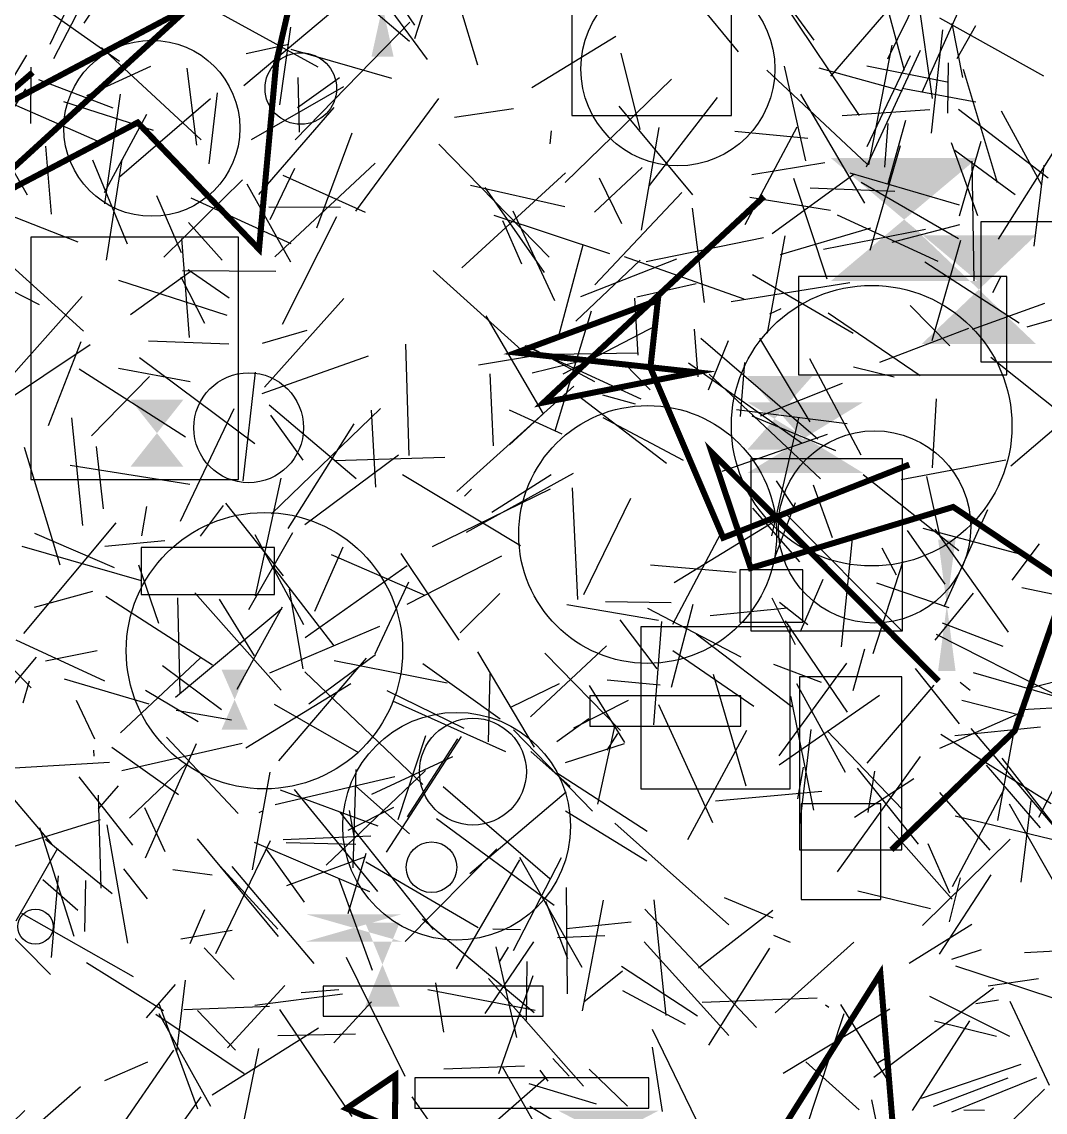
# Model space of a CAD drawing. Extents: x 39652501 to 39653363, y 39457785 to 39458687.
# Drawn here: x 39652610.1 to 39652695.2, y 39458316.7 to 39458407.3 of the extents above; entities that cross this region are included whole.
import ezdxf

# ---------------------------------------------------------------- set-up
doc = ezdxf.new("R2010")
doc.units = 0
doc.layers.get('0').update_dxf_attribs({"linetype": 'CONTINUOUS'})

msp = doc.modelspace()

# ---------------------------------------------------------------- linework, layer by layer
for p, q in [((39652638.8899, 39458412.7435), (39652642.7605, 39458407.0177)), ((39652612.7914, 39458404.2308), (39652616.6293, 39458411.6676)), ((39652637.8993, 39458412.1779), (39652643.8198, 39458404.1594)), ((39652683.4595, 39458403.2421), (39652681.1972, 39458411.7508)), ((39652685.9135, 39458412.0248), (39652682.0533, 39458404.1784)), ((39652615.3213, 39458407.1919), (39652618.012, 39458411.3129)), ((39652644.4694, 39458411.2126), (39652642.7511, 39458405.876)), ((39652677.358, 39458402.7636), (39652684.3573, 39458410.9148)), ((39652609.6698, 39458410.0897), (39652618.244, 39458404.0269)), ((39652612.4929, 39458405.4251), (39652614.6279, 39458409.9166)), ((39652638.1574, 39458410.0128), (39652628.587, 39458401.9673)), ((39652684.4894, 39458409.9227), (39652685.7678, 39458400.9094)), ((39652642.3296, 39458405.6475), (39652637.8214, 39458409.5175)), ((39652648.0283, 39458403.6756), (39652646.4866, 39458408.7341)), ((39652666.1236, 39458409.075), (39652669.6517, 39458404.8019)), ((39652679.7323, 39458399.4999), (39652673.3241, 39458409.0318)), ((39652684.9364, 39458401.448), (39652688.3881, 39458409.1608)), ((39652626.3751, 39458408.11), (39652634.7281, 39458403.552)), ((39652675.9657, 39458405.7648), (39652674.1529, 39458408.2313)), ((39652642.3667, 39458407.2608), (39652632.8523, 39458397.4751)), ((39652695.0529, 39458402.7733), (39652686.4089, 39458407.6049)), ((39652687.4, 39458407.1548), (39652688.2831, 39458402.6728)), ((39652687.8504, 39458404.2385), (39652689.3883, 39458406.9938)), ((39652632.4597, 39458406.8405), (39652631.5261, 39458400.3935)), ((39652652.499, 39458401.8365), (39652659.4913, 39458406.0858)), ((39652685.714, 39458398.0308), (39652686.662, 39458406.6207)), ((39652625.0346, 39458397.4774), (39652616.7492, 39458405.1648)), ((39652632.3049, 39458405.3928), (39652628.7649, 39458404.6427)), ((39652680.507, 39458395.3932), (39652682.453, 39458405.3445)), ((39652606.3328, 39458397.5426), (39652610.5424, 39458404.5105)), ((39652632.4823, 39458405.0067), (39652640.8326, 39458402.6151)), ((39652661.5044, 39458398.3518), (39652659.9273, 39458404.6807)), ((39652684.7624, 39458404.9121), (39652680.2927, 39458395.2243)), ((39652680.3561, 39458396.9317), (39652683.9788, 39458404.4846)), ((39652610.865, 39458398.8363), (39652610.9124, 39458403.5121)), ((39652620.8273, 39458403.5827), (39652615.5119, 39458401.1278)), ((39652623.8345, 39458403.4478), (39652624.6517, 39458397.0449)), ((39652680.3768, 39458395.465), (39652672.0262, 39458403.286)), ((39652675.2649, 39458395.7358), (39652673.4975, 39458403.5982)), ((39652683.2932, 39458401.517), (39652676.3691, 39458403.4448)), ((39652680.347, 39458403.6364), (39652687.0235, 39458402.3058)), ((39652687.1054, 39458403.8943), (39652687.0309, 39458399.7118)), ((39652691.1902, 39458393.9118), (39652688.365, 39458403.3376)), ((39652617.722, 39458400.1199), (39652611.547, 39458402.4751)), ((39652636.5142, 39458402.6408), (39652633.0301, 39458400.1504)), ((39652633.0725, 39458402.663), (39652633.1724, 39458398.1294)), ((39652664.1059, 39458402.5181), (39652655.2853, 39458393.9322)), ((39652610.4344, 39458401.7098), (39652604.4814, 39458392.2992)), ((39652607.1696, 39458401.4376), (39652616.3766, 39458397.3955)), ((39652629.2097, 39458397.522), (39652636.8974, 39458401.9126)), ((39652683.2658, 39458401.7884), (39652689.4024, 39458400.6389)), ((39652621.0695, 39458398.2459), (39652613.6104, 39458400.6346)), ((39652617.0299, 39458392.1591), (39652618.3262, 39458401.2836)), ((39652618.2454, 39458394.4129), (39652625.8029, 39458400.917)), ((39652626.3582, 39458401.4013), (39652625.661, 39458395.4902)), ((39652644.7375, 39458400.9191), (39652637.8468, 39458391.5562)), ((39652662.269, 39458393.6924), (39652667.9336, 39458401.0034)), ((39652680.186, 39458392.2205), (39652674.8637, 39458401.2877)), ((39652617.0054, 39458393.1199), (39652620.5044, 39458399.625)), ((39652636.0465, 39458400.1804), (39652629.7994, 39458392.9294)), ((39652646.0703, 39458399.3785), (39652650.9701, 39458400.0772)), ((39652659.741, 39458400.2855), (39652665.8603, 39458392.913)), ((39652685.5674, 39458399.9833), (39652678.2769, 39458399.4732)), ((39652695.409, 39458394.2847), (39652687.9508, 39458400.0139)), ((39652691.4901, 39458399.8832), (39652694.8485, 39458393.7548)), ((39652682.0863, 39458398.8512), (39652681.8145, 39458395.2193)), ((39652683.5527, 39458399.0766), (39652682.0806, 39458393.818)), ((39652634.6508, 39458390.1824), (39652637.5724, 39458398.0754)), ((39652654.0235, 39458397.1561), (39652654.1253, 39458398.2311)), ((39652663.062, 39458398.4993), (39652661.5866, 39458389.9767)), ((39652675.437, 39458397.5995), (39652669.3591, 39458398.1818)), ((39652670.2276, 39458390.4602), (39652674.5511, 39458398.563)), ((39652612.6058, 39458391.2954), (39652612.135, 39458396.9572)), ((39652653.9365, 39458387.7266), (39652644.7708, 39458397.1114)), ((39652683.0961, 39458396.9854), (39652680.602, 39458388.297)), ((39652687.3544, 39458397.2724), (39652689.5361, 39458391.1894)), ((39652688.0292, 39458391.1753), (39652689.8372, 39458397.363)), ((39652691.2666, 39458389.2385), (39652696.4628, 39458397.4271)), ((39652608.7297, 39458396.1655), (39652610.5845, 39458392.8996)), ((39652687.6629, 39458396.6309), (39652692.6601, 39458392.9304)), ((39652615.9913, 39458395.8118), (39652618.884, 39458388.8517)), ((39652617.1582, 39458387.4937), (39652618.4687, 39458395.8545)), ((39652630.7641, 39458390.8711), (39652632.8156, 39458395.1223)), ((39652631.1505, 39458387.7611), (39652639.4942, 39458395.5517)), ((39652657.7027, 39458391.4748), (39652661.6776, 39458395.1914)), ((39652676.8437, 39458395.5651), (39652670.7753, 39458394.5676)), ((39652689.2653, 39458385.7616), (39652689.0798, 39458395.7136)), ((39652695.0592, 39458395.3792), (39652694.2193, 39458388.6366)), ((39652638.6832, 39458391.4452), (39652631.8536, 39458394.5163)), ((39652655.3025, 39458394.7345), (39652646.6884, 39458386.8337)), ((39652658.1098, 39458394.3392), (39652659.9415, 39458390.5231)), ((39652672.4783, 39458389.7038), (39652679.2667, 39458394.6429)), ((39652674.2335, 39458394.2912), (39652677.0078, 39458385.9418)), ((39652678.9325, 39458394.7378), (39652688.0081, 39458392.0707)), ((39652628.4677, 39458394.1467), (39652621.916, 39458387.7273)), ((39652632.4775, 39458387.322), (39652628.8404, 39458393.812)), ((39652647.4117, 39458393.7054), (39652655.2466, 39458391.9557)), ((39652648.6075, 39458393.5217), (39652653.5365, 39458386.4474)), ((39652675.6273, 39458393.4949), (39652682.6691, 39458393.224)), ((39652679.8716, 39458393.9635), (39652687.9625, 39458389.2859)), ((39652621.3185, 39458392.8642), (39652623.3719, 39458388.1291)), ((39652632.5149, 39458388.8436), (39652624.186, 39458392.6247)), ((39652664.9735, 39458393.0975), (39652657.7265, 39458385.4402)), ((39652670.6053, 39458392.723), (39652677.333, 39458391.6517)), ((39652614.7999, 39458388.9685), (39652607.1455, 39458391.9714)), ((39652630.6612, 39458391.9117), (39652636.6117, 39458391.8865)), ((39652650.9163, 39458391.58), (39652654.3887, 39458384.1245)), ((39652665.8179, 39458391.8034), (39652666.828, 39458383.9557)), ((39652623.9797, 39458390.6091), (39652626.7857, 39458387.4756)), ((39652636.2695, 39458391.0742), (39652631.7696, 39458382.1327)), ((39652658.9936, 39458387.9986), (39652649.3662, 39458391.1874)), ((39652651.6733, 39458387.1491), (39652650.1026, 39458390.7494)), ((39652686.2634, 39458387.3671), (39652677.915, 39458391.2359)), ((39652615.2411, 39458381.5954), (39652605.9886, 39458389.9621)), ((39652680.632, 39458390.1302), (39652673.1359, 39458387.9131)), ((39652676.7515, 39458388.3855), (39652685.2147, 39458390.059)), ((39652682.4497, 39458388.9857), (39652688.0778, 39458390.4543)), ((39652601.7357, 39458388.7979), (39652611.5785, 39458383.8063)), ((39652623.3957, 39458389.2792), (39652624.0252, 39458381.0434)), ((39652654.7435, 39458381.1905), (39652656.7578, 39458388.7638)), ((39652662.01, 39458387.3599), (39652671.7428, 39458389.3675)), ((39652672.0736, 39458381.4197), (39652673.5514, 39458389.5191)), ((39652685.7717, 39458380.8151), (39652688.152, 39458389.144)), ((39652656.1527, 39458382.4176), (39652661.5167, 39458387.4753)), ((39652664.5284, 39458387.5632), (39652656.5459, 39458384.4239)), ((39652670.1497, 39458384.2474), (39652660.2024, 39458387.7568)), ((39652685.1661, 39458387.3363), (39652692.9961, 39458382.2845)), ((39652619.1624, 39458382.9789), (39652624.2025, 39458386.5975)), ((39652623.3279, 39458386.0995), (39652625.3117, 39458382.2609)), ((39652623.4875, 39458386.6293), (39652631.2206, 39458386.5623)), ((39652627.3502, 39458384.3292), (39652623.9577, 39458386.6781)), ((39652644.3189, 39458386.6158), (39652652.2093, 39458379.5178)), ((39652670.8533, 39458386.2847), (39652679.2086, 39458381.4193)), ((39652690.8158, 39458384.8056), (39652691.5051, 39458386.1501)), ((39652627.1825, 39458382.8796), (39652618.1853, 39458385.807)), ((39652661.2266, 39458384.4376), (39652666.1539, 39458385.5458)), ((39652669.0664, 39458384.0349), (39652678.9242, 39458385.6358)), ((39652615.1416, 39458384.4738), (39652606.5008, 39458374.7454)), ((39652630.3046, 39458376.9289), (39652636.8854, 39458384.3027)), ((39652661.0324, 39458384.3159), (39652661.3006, 39458379.5958)), ((39652673.2059, 39458383.431), (39652672.2421, 39458383.008)), ((39652683.9449, 39458383.7036), (39652687.2297, 39458380.3566)), ((39652689.124, 39458381.7437), (39652695.1319, 39458383.9046)), ((39652653.4852, 39458374.7044), (39652648.7042, 39458382.8615)), ((39652657.421, 39458383.2556), (39652654.4114, 39458373.2834)), ((39652677.1297, 39458383.1155), (39652684.7735, 39458377.9018)), ((39652698.1683, 39458383.2257), (39652693.6267, 39458381.9278)), ((39652633.8059, 39458381.6469), (39652630.1057, 39458380.5702)), ((39652662.9207, 39458382.0798), (39652655.0757, 39458377.9994)), ((39652666.3264, 39458377.7804), (39652666.0195, 39458381.7392)), ((39652681.411, 39458378.9966), (39652688.8162, 39458381.8372)), ((39652615.0445, 39458380.6924), (39652612.3052, 39458373.7199)), ((39652620.661, 39458380.7748), (39652627.3266, 39458380.5358)), ((39652676.2627, 39458372.6015), (39652666.5462, 39458380.9796)), ((39652667.1891, 39458376.7188), (39652668.8509, 39458380.7976)), ((39652671.4329, 39458380.9997), (39652675.5984, 39458374.0549)), ((39652607.8203, 39458375.1267), (39652615.8135, 39458380.4795)), ((39652642.3215, 39458371.2431), (39652642.0377, 39458380.4934)), ((39652648.0807, 39458378.7884), (39652653.7202, 39458379.734)), ((39652651.9165, 39458380.3885), (39652661.5743, 39458375.9495)), ((39652652.0722, 39458380.4124), (39652657.7087, 39458377.3936)), ((39652661.303, 39458379.7643), (39652654.2517, 39458379.6354)), ((39652629.4981, 39458372.2118), (39652619.9064, 39458379.3539)), ((39652630.0931, 39458376.3912), (39652638.9317, 39458379.5199)), ((39652656.5987, 39458379.0871), (39652652.5327, 39458378.0839)), ((39652662.332, 39458376.7072), (39652660.1423, 39458378.9492)), ((39652665.5151, 39458378.9418), (39652674.9181, 39458372.3072)), ((39652670.1838, 39458378.9704), (39652669.8069, 39458374.483)), ((39652679.8606, 39458371.2713), (39652675.5969, 39458379.2829)), ((39652698.2331, 39458373.3143), (39652690.6323, 39458379.3949)), ((39652614.9003, 39458378.4655), (39652623.7251, 39458372.7973)), ((39652618.1728, 39458378.5092), (39652624.1224, 39458377.3987)), ((39652629.5058, 39458378.1841), (39652628.4805, 39458369.1359)), ((39652649.3303, 39458372.0447), (39652649.0324, 39458378.0431)), ((39652667.2343, 39458378.0118), (39652676.489, 39458369.3081)), ((39652682.6059, 39458377.7563), (39652679.2203, 39458378.602)), ((39652692.3134, 39458370.3835), (39652701.4366, 39458378.21)), ((39652615.9101, 39458372.8792), (39652620.7437, 39458377.8245)), ((39652655.9926, 39458377.0189), (39652646.2679, 39458368.2515)), ((39652671.5122, 39458374.5355), (39652678.3284, 39458377.258)), ((39652656.2757, 39458376.2816), (39652663.6843, 39458370.6069)), ((39652658.3731, 39458376.2824), (39652661.0954, 39458375.5348)), ((39652623.3173, 39458365.7959), (39652627.7735, 39458375.1466)), ((39652630.6823, 39458375.4712), (39652637.8983, 39458369.341)), ((39652639.9438, 39458375.1493), (39652630.8676, 39458366.3909)), ((39652686.1024, 39458375.9512), (39652685.7551, 39458370.2179)), ((39652615.2088, 39458365.4223), (39652614.2861, 39458374.37)), ((39652630.7842, 39458374.6142), (39652633.4726, 39458370.8666)), ((39652639.53, 39458368.6093), (39652639.1718, 39458375.021)), ((39652655.0266, 39458373.0121), (39652650.6364, 39458375.0182)), ((39652653.4074, 39458374.6924), (39652650.637, 39458372.1395)), ((39652658.4154, 39458374.4057), (39652665.0761, 39458370.8645)), ((39652678.6975, 39458373.8944), (39652669.505, 39458375.0533)), ((39652670.7783, 39458374.5605), (39652677.7232, 39458371.6761)), ((39652672.4345, 39458364.5722), (39652674.7031, 39458374.3778)), ((39652632.2621, 39458365.1956), (39652637.7552, 39458373.8858)), ((39652668.3219, 39458369.9571), (39652677.0623, 39458373.0237)), ((39652613.3104, 39458362.1449), (39652610.3632, 39458371.9091)), ((39652616.9093, 39458366.8319), (39652616.3249, 39458372.0066)), ((39652641.4251, 39458371.289), (39652633.635, 39458365.4796)), ((39652645.2638, 39458371.0982), (39652636.1214, 39458370.8087)), ((39652691.8952, 39458370.8704), (39652683.1895, 39458369.2287)), ((39652614.1371, 39458370.4479), (39652624.1, 39458368.8714)), ((39652655.9268, 39458369.7515), (39652647.0445, 39458364.8387)), ((39652629.5577, 39458359.5896), (39652631.6808, 39458369.3648)), ((39652641.7452, 39458369.6847), (39652651.5697, 39458363.759)), ((39652649.1707, 39458366.5543), (39652654.0983, 39458369.6744)), ((39652674.469, 39458366.6762), (39652672.8299, 39458369.1579)), ((39652675.8863, 39458368.8232), (39652677.4524, 39458364.4392)), ((39652687.9801, 39458363.3329), (39652680.0424, 39458369.6418)), ((39652686.422, 39458364.5173), (39652685.3246, 39458369.5075)), ((39652644.2377, 39458363.6832), (39652654.069, 39458368.4906)), ((39652646.9171, 39458367.8615), (39652647.4942, 39458368.4641)), ((39652656.3387, 39458359.2963), (39652655.893, 39458368.5528)), ((39652620.09, 39458364.5649), (39652620.5017, 39458367.0219)), ((39652624.9798, 39458364.5356), (39652626.8957, 39458367.0987)), ((39652627.0498, 39458367.2882), (39652631.8528, 39458361.2544)), ((39652656.8366, 39458359.6944), (39652660.7227, 39458367.6932)), ((39652674.3878, 39458367.3068), (39652672.5593, 39458362.4504)), ((39652664.3443, 39458360.7105), (39652673.1766, 39458366.0936)), ((39652674.7641, 39458362.4039), (39652670.8591, 39458366.873)), ((39652673.4371, 39458366.5635), (39652683.2818, 39458356.6632)), ((39652690.3649, 39458366.7309), (39652686.728, 39458358.688)), ((39652617.9479, 39458365.6596), (39652610.2797, 39458356.4722)), ((39652685.0027, 39458365.2178), (39652693.9557, 39458362.8396)), ((39652611.1731, 39458364.802), (39652617.8015, 39458361.9436)), ((39652632.6082, 39458364.8354), (39652628.9685, 39458358.4226)), ((39652633.5704, 39458357.1748), (39652629.5189, 39458364.6472)), ((39652668.1739, 39458364.7441), (39652664.1951, 39458357.2101)), ((39652679.1175, 39458364.3592), (39652678.2171, 39458355.337)), ((39652683.6791, 39458365.0143), (39652686.8128, 39458360.5647)), ((39652685.9836, 39458365.1389), (39652692.0885, 39458356.5631)), ((39652610.1398, 39458363.7245), (39652620.0527, 39458360.8669)), ((39652622.0077, 39458364.1707), (39652617.0151, 39458363.6853)), ((39652634.4734, 39458358.3241), (39652636.8408, 39458363.6654)), ((39652681.5826, 39458363.5897), (39652682.7749, 39458361.3301)), ((39652694.6655, 39458363.9011), (39652692.3865, 39458360.8932)), ((39652635.8384, 39458363.0353), (39652643.6163, 39458359.644)), ((39652641.6173, 39458363.0967), (39652646.4352, 39458355.8916)), ((39652642.1523, 39458358.9072), (39652650.0142, 39458362.9055)), ((39652680.8559, 39458354.7969), (39652683.3533, 39458362.4731)), ((39652621.5242, 39458357.2984), (39652619.8594, 39458362.1463)), ((39652631.0192, 39458361.973), (39652636.0555, 39458355.4297)), ((39652642.1552, 39458362.077), (39652633.6717, 39458356.0864)), ((39652662.3627, 39458362.1514), (39652669.4931, 39458361.5554)), ((39652642.2532, 39458360.7141), (39652639.4716, 39458354.7547)), ((39652674.8203, 39458356.6251), (39652676.7115, 39458360.9826)), ((39652681.1433, 39458360.6744), (39652687.1404, 39458358.6251)), ((39652602.7541, 39458360.4765), (39652610.9057, 39458351.9385)), ((39652616.0038, 39458359.9408), (39652611.1477, 39458358.6289)), ((39652631.6897, 39458351.7414), (39652624.4986, 39458359.8404)), ((39652633.505, 39458353.5361), (39652632.3792, 39458360.1399)), ((39652646.561, 39458356.5074), (39652649.8515, 39458359.7859)), ((39652686.0125, 39458355.911), (39652689.2054, 39458359.8163)), ((39652702.2333, 39458358.4041), (39652693.211, 39458360.2436)), ((39652617.0967, 39458359.5575), (39652625.9774, 39458353.868)), ((39652623.065, 39458359.4184), (39652623.2457, 39458351.4983)), ((39652626.5332, 39458359.3084), (39652629.4406, 39458354.615)), ((39652655.4188, 39458358.8794), (39652663.0418, 39458357.5737)), ((39652664.0934, 39458359.0184), (39652658.6183, 39458359.0779)), ((39652665.8799, 39458358.8796), (39652664.0753, 39458351.9726)), ((39652674.4041, 39458355.5047), (39652672.4672, 39458359.4047)), ((39652673.0738, 39458359.0667), (39652675.4302, 39458357.1927)), ((39652622.8939, 39458351.1703), (39652631.7321, 39458358.5408)), ((39652631.7704, 39458358.6436), (39652627.9922, 39458351.7938)), ((39652662.1152, 39458358.5766), (39652669.8817, 39458354.5083)), ((39652667.3328, 39458357.9546), (39652673.7592, 39458358.579)), ((39652639.8568, 39458357.0387), (39652630.719, 39458353.1534)), ((39652662.9274, 39458353.5111), (39652659.8437, 39458357.6)), ((39652662.64, 39458348.8737), (39652663.313, 39458357.4649)), ((39652678.745, 39458349.9252), (39652673.5909, 39458357.5025)), ((39652686.5959, 39458357.3327), (39652691.6511, 39458355.3935)), ((39652674.1129, 39458350.3615), (39652666.162, 39458356.4123)), ((39652695.8541, 39458351.4524), (39652686.1356, 39458356.3738)), ((39652609.6221, 39458355.9284), (39652617.011, 39458352.5174)), ((39652658.6966, 39458355.433), (39652652.3889, 39458349.5472)), ((39652604.1229, 39458345.8508), (39652611.3548, 39458354.5051)), ((39652612.0988, 39458354.1961), (39652616.3794, 39458355.0488)), ((39652618.3184, 39458348.2164), (39652624.983, 39458354.4489)), ((39652631.4801, 39458345.8758), (39652638.7787, 39458354.4105)), ((39652633.9813, 39458350.6237), (39652639.5068, 39458354.7016)), ((39652647.9783, 39458354.9339), (39652652.7051, 39458347.0167)), ((39652659.8827, 39458348.404), (39652653.5894, 39458354.8198)), ((39652670.9634, 39458350.3827), (39652664.2137, 39458355.0266)), ((39652680.1528, 39458355.1481), (39652679.1744, 39458351.6994)), ((39652621.8217, 39458353.8073), (39652626.7186, 39458350.1535)), ((39652645.4724, 39458352.344), (39652636.0857, 39458354.1918)), ((39652649.8647, 39458349.3445), (39652643.4521, 39458353.9495)), ((39652676.5698, 39458352.3927), (39652672.6251, 39458353.8862)), ((39652678.6523, 39458353.9989), (39652673.0223, 39458346.2903)), ((39652684.3495, 39458353.5425), (39652687.9996, 39458348.9586)), ((39652610.234, 39458350.6943), (39652610.7715, 39458352.5264)), ((39652613.6521, 39458352.6895), (39652620.6933, 39458350.6157)), ((39652633.6362, 39458353.2807), (39652643.4356, 39458343.9085)), ((39652649.0203, 39458353.119), (39652648.8632, 39458347.4677)), ((39652663.1682, 39458352.1701), (39652658.7668, 39458352.5921)), ((39652667.5726, 39458353.0768), (39652670.2838, 39458343.8105)), ((39652689.1629, 39458353.2259), (39652697.2706, 39458350.8785)), ((39652693.7932, 39458351.9165), (39652696.1842, 39458352.5316)), ((39652620.4168, 39458351.7541), (39652624.7926, 39458349.1375)), ((39652637.4792, 39458352.2638), (39652628.7548, 39458346.9331)), ((39652646.8753, 39458348.5635), (39652640.4712, 39458351.7035)), ((39652650.8269, 39458350.3651), (39652654.7966, 39458352.2919)), ((39652657.2787, 39458352.1376), (39652660.1954, 39458347.394)), ((39652674.4858, 39458352.302), (39652678.5399, 39458344.9336)), ((39652685.8957, 39458352.1725), (39652680.3357, 39458345.6827)), ((39652688.937, 39458351.7213), (39652688.1051, 39458352.3934)), ((39652614.6484, 39458350.9135), (39652616.1548, 39458347.718)), ((39652640.9152, 39458350.8627), (39652650.3228, 39458346.6597)), ((39652660.5191, 39458350.8902), (39652655.9658, 39458348.6053)), ((39652681.3808, 39458351.2948), (39652673.066, 39458345.5139)), ((39652673.9913, 39458351.2614), (39652675.9135, 39458341.7786)), ((39652688.2204, 39458350.9222), (39652693.344, 39458349.6274)), ((39652622.9516, 39458350.0768), (39652627.554, 39458349.2829)), ((39652631.0918, 39458350.593), (39652638.0973, 39458346.5777)), ((39652667.5529, 39458340.718), (39652663.0466, 39458350.5342)), ((39652686.4167, 39458346.9245), (39652693.0177, 39458349.8494)), ((39652693.2376, 39458350.1316), (39652701.0199, 39458350.6154)), ((39652657.2283, 39458349.3739), (39652654.5822, 39458347.4441)), ((39652657.9992, 39458342.2811), (39652659.4242, 39458348.8658)), ((39652691.2209, 39458340.9109), (39652692.7704, 39458349.4221)), ((39652641.3953, 39458341.0152), (39652643.687, 39458347.9777)), ((39652650.9927, 39458348.4615), (39652657.5411, 39458341.6923)), ((39652658.7744, 39458346.7638), (39652659.662, 39458348.1514)), ((39652665.4627, 39458339.3403), (39652670.3569, 39458348.4322)), ((39652675.6811, 39458348.4896), (39652674.7461, 39458340.5198)), ((39652683.2874, 39458341.8503), (39652677.0331, 39458348.3594)), ((39652686.482, 39458348.0828), (39652695.6448, 39458342.323)), ((39652694.7583, 39458348.6659), (39652687.6483, 39458347.9539)), ((39652688.986, 39458348.5595), (39652696.4925, 39458339.6939)), ((39652605.1783, 39458347.6666), (39652612.6078, 39458338.982)), ((39652618.4323, 39458345.0646), (39652628.4263, 39458347.3512)), ((39652624.6155, 39458347.301), (39652620.3642, 39458337.7834)), ((39652622.1581, 39458347.8419), (39652628.0989, 39458341.4881)), ((39652640.4355, 39458338.2954), (39652646.66, 39458347.8938)), ((39652646.3149, 39458347.6966), (39652642.1593, 39458341.2366)), ((39652660.1807, 39458347.3015), (39652655.276, 39458345.7158)), ((39652616.1533, 39458346.2759), (39652616.1146, 39458346.7553)), ((39652617.6105, 39458347.0052), (39652623.1439, 39458343.0909)), ((39652645.9006, 39458346.209), (39652639.174, 39458343.079)), ((39652652.4307, 39458346.6615), (39652655.6984, 39458343.7413)), ((39652677.8924, 39458336.6575), (39652684.8065, 39458346.2321)), ((39652617.4029, 39458345.7331), (39652607.7083, 39458345.1486)), ((39652619.0634, 39458341.1195), (39652623.8025, 39458345.63)), ((39652675.0481, 39458345.3608), (39652674.573, 39458342.7197)), ((39652679.5227, 39458345.2677), (39652684.6085, 39458338.9456)), ((39652694.776, 39458340.309), (39652690.2694, 39458345.5239)), ((39652691.5444, 39458346.105), (39652696.4462, 39458339.7878)), ((39652694.6415, 39458341.2069), (39652697.0097, 39458345.7698)), ((39652619.3479, 39458338.8666), (39652614.9069, 39458344.5337)), ((39652629.2938, 39458336.8126), (39652630.7541, 39458344.9427)), ((39652641.117, 39458344.5551), (39652631.1871, 39458342.2234)), ((39652643.6792, 39458345.0867), (39652635.4279, 39458337.2084)), ((39652637.88, 39458345.1599), (39652637.6201, 39458336.9976)), ((39652654.5503, 39458344.9203), (39652662.1013, 39458340.0358)), ((39652679.3102, 39458341.1931), (39652684.2564, 39458344.4021)), ((39652680.9655, 39458345.0302), (39652680.426, 39458341.5788)), ((39652616.5075, 39458341.875), (39652618.1663, 39458343.7945)), ((39652631.5902, 39458343.4583), (39652639.704, 39458340.4723)), ((39652632.7523, 39458343.4991), (39652639.6789, 39458335.0255)), ((39652637.8873, 39458343.7831), (39652642.3415, 39458339.8235)), ((39652654.0057, 39458336.0636), (39652645.1513, 39458343.7187)), ((39652691.7395, 39458343.5628), (39652687.4164, 39458335.4143)), ((39652616.469, 39458343.0174), (39652616.7038, 39458335.3054)), ((39652647.341, 39458336.509), (39652655.3672, 39458343.3023)), ((39652667.7576, 39458342.5408), (39652676.5936, 39458343.3461)), ((39652686.371, 39458343.2429), (39652690.5522, 39458338.4501)), ((39652693.1568, 39458335.7884), (39652693.9885, 39458342.561)), ((39652620.312, 39458342.0004), (39652622.023, 39458338.33)), ((39652629.8533, 39458341.5837), (39652630.2053, 39458341.7499)), ((39652637.2442, 39458340.1015), (39652641.0458, 39458342.0335)), ((39652637.7402, 39458339.6266), (39652637.3602, 39458341.7369)), ((39652655.2943, 39458341.7275), (39652662.0602, 39458337.5572)), ((39652692.1552, 39458342.2946), (39652696.8334, 39458334.1035)), ((39652616.6291, 39458340.975), (39652608.4148, 39458338.4282)), ((39652644.3328, 39458331.8668), (39652636.5727, 39458341.6078)), ((39652644.5832, 39458341.0918), (39652654.3541, 39458333.8694)), ((39652697.2051, 39458338.9828), (39652687.6821, 39458341.2863)), ((39652614.485, 39458331.2753), (39652611.627, 39458340.3068)), ((39652618.936, 39458330.7193), (39652617.2139, 39458340.5672)), ((39652668.8765, 39458332.2402), (39652659.3954, 39458340.6912)), ((39652682.1132, 39458340.3837), (39652687.4202, 39458334.3792)), ((39652612.092, 39458339.359), (39652617.6408, 39458334.8592)), ((39652631.4527, 39458331.2651), (39652624.7364, 39458339.4027)), ((39652626.2587, 39458329.8697), (39652630.795, 39458339.2637)), ((39652629.4375, 39458339.1313), (39652639.0194, 39458335.0102)), ((39652639.1364, 39458339.6115), (39652631.8516, 39458339.3113)), ((39652632.1001, 39458339.0812), (39652637.8902, 39458338.9556)), ((39652692.2485, 39458339.3693), (39652684.9731, 39458332.1876)), ((39652685.4126, 39458339.0076), (39652687.2132, 39458334.9146)), ((39652613.0831, 39458338.5927), (39652609.64, 39458332.5558)), ((39652633.6131, 39458334.1235), (39652630.4572, 39458338.5458)), ((39652638.7154, 39458338.1689), (39652637.2033, 39458333.1659)), ((39652649.5836, 39458338.5532), (39652641.9881, 39458330.8629)), ((39652626.2904, 39458337.4534), (39652631.3887, 39458331.8829)), ((39652627.591, 39458337.1021), (39652634.3977, 39458329.0475)), ((39652638.6908, 39458337.8895), (39652632.1251, 39458335.4904)), ((39652638.7125, 39458337.4794), (39652648.0584, 39458332.0187)), ((39652646.2591, 39458328.5802), (39652651.4955, 39458337.6455)), ((39652654.9511, 39458337.8165), (39652650.9665, 39458330.1002)), ((39652656.6741, 39458328.7112), (39652651.5177, 39458337.8407)), ((39652613.16, 39458336.3079), (39652612.5651, 39458329.5341)), ((39652618.5789, 39458336.9112), (39652620.5299, 39458334.4144)), ((39652622.6896, 39458336.854), (39652625.9368, 39458336.4156)), ((39652690.6341, 39458336.4112), (39652686.3524, 39458329.809)), ((39652611.8757, 39458336.0187), (39652614.7706, 39458333.4753)), ((39652615.366, 39458331.6863), (39652615.4447, 39458335.9249)), ((39652636.4665, 39458336.0778), (39652639.2342, 39458328.4726)), ((39652655.4649, 39458326.5043), (39652655.3893, 39458335.3399)), ((39652688.0964, 39458336.1589), (39652687.1898, 39458332.4996)), ((39652668.4814, 39458334.5221), (39652672.5384, 39458332.8371)), ((39652685.6294, 39458333.575), (39652679.6041, 39458335.0358)), ((39652606.3847, 39458334.302), (39652612.5158, 39458328.1336)), ((39652625.3177, 39458333.4915), (39652624.0942, 39458330.6619)), ((39652653.6453, 39458334.2168), (39652655.4699, 39458329.4626)), ((39652656.7126, 39458325.0884), (39652658.4677, 39458334.2961)), ((39652661.8826, 39458333.5537), (39652671.1835, 39458323.7157)), ((39652662.6318, 39458334.312), (39652663.6301, 39458324.7101)), ((39652610.1047, 39458333.2202), (39652619.386, 39458327.9425)), ((39652652.6874, 39458324.9291), (39652643.4205, 39458332.7148)), ((39652672.5326, 39458333.4452), (39652666.3517, 39458328.6422)), ((39652623.3303, 39458331.0732), (39652627.6083, 39458331.7957)), ((39652651.5733, 39458331.8314), (39652649.2537, 39458331.8867)), ((39652660.7714, 39458332.4643), (39652655.3676, 39458331.9169)), ((39652689.0778, 39458332.2677), (39652683.8685, 39458329.0276)), ((39652652.6369, 39458330.8466), (39652648.6014, 39458324.8828)), ((39652658.5629, 39458331.344), (39652654.6327, 39458331.1667)), ((39652668.8856, 39458323.0552), (39652661.8381, 39458330.8364)), ((39652672.5888, 39458331.3869), (39652673.9731, 39458330.8023)), ((39652679.2478, 39458330.8028), (39652672.7237, 39458324.9411)), ((39652627.7635, 39458327.7125), (39652625.2673, 39458330.3346)), ((39652649.5028, 39458330.4108), (39652651.2382, 39458322.8927)), ((39652650.5289, 39458330.3848), (39652649.7529, 39458329.1098)), ((39652667.2016, 39458322.2452), (39652672.2701, 39458330.3224)), ((39652687.3981, 39458329.3914), (39652689.8771, 39458330.1923)), ((39652697.1022, 39458330.1021), (39652693.4279, 39458329.9158)), ((39652621.8875, 39458325.1099), (39652615.5092, 39458329.0783)), ((39652641.9811, 39458319.6549), (39652637.0931, 39458329.5272)), ((39652652.0736, 39458324.3295), (39652652.1194, 39458329.2014)), ((39652649.7527, 39458319.8848), (39652652.604, 39458328.03)), ((39652656.8125, 39458325.8387), (39652660.0392, 39458328.4184)), ((39652659.9659, 39458328.8037), (39652666.2745, 39458324.6951)), ((39652687.7191, 39458328.8437), (39652695.6975, 39458326.1985)), ((39652622.8761, 39458327.2828), (39652620.4472, 39458324.5332)), ((39652623.0092, 39458321.6996), (39652623.7374, 39458327.6547)), ((39652627.2219, 39458322.0255), (39652631.9749, 39458327.1984)), ((39652645.1893, 39458323.3173), (39652644.5181, 39458327.4326)), ((39652656.7842, 39458318.8527), (39652648.9052, 39458327.8014)), ((39652690.4096, 39458327.1902), (39652694.5934, 39458327.788)), ((39652636.7636, 39458326.4777), (39652629.4972, 39458325.5407)), ((39652636.4824, 39458326.8479), (39652633.3399, 39458326.6055)), ((39652652.7773, 39458325.1266), (39652643.8694, 39458326.8471)), ((39652660.0283, 39458326.7923), (39652665.2441, 39458323.9878)), ((39652690.8652, 39458326.9847), (39652680.9299, 39458319.5652)), ((39652692.2239, 39458322.9678), (39652685.563, 39458326.2933)), ((39652624.7616, 39458316.9164), (39652621.5395, 39458325.6886)), ((39652630.7039, 39458325.4545), (39652623.5795, 39458325.1961)), ((39652639.1955, 39458325.841), (39652636.0548, 39458322.4503)), ((39652666.6503, 39458325.835), (39652676.2202, 39458326.1859)), ((39652677.1917, 39458325.3883), (39652676.8948, 39458325.5822)), ((39652678.1644, 39458325.6297), (39652682.4203, 39458318.7528)), ((39652691.2795, 39458325.9919), (39652689.4026, 39458325.6892)), ((39652692.2086, 39458325.905), (39652695.4906, 39458318.9313)), ((39652621.2526, 39458324.8286), (39652628.5897, 39458319.8916)), ((39652621.4991, 39458324.8665), (39652625.8026, 39458317.1781)), ((39652624.738, 39458325.1346), (39652627.885, 39458321.8411)), ((39652631.5364, 39458325.2149), (39652637.5556, 39458316.3182)), ((39652673.376, 39458319.933), (39652682.2607, 39458325.2793)), ((39652675.2067, 39458315.07), (39652678.4448, 39458324.8903)), ((39652634.7849, 39458323.6473), (39652625.9333, 39458318.0824)), ((39652662.4997, 39458323.5895), (39652666.6375, 39458315.0799)), ((39652684.1327, 39458316.8094), (39652688.8944, 39458324.2653)), ((39652691.107, 39458322.9798), (39652685.9699, 39458324.2338)), ((39652637.8589, 39458323.1552), (39652631.3882, 39458323.0214)), ((39652622.7228, 39458321.8393), (39652616.8613, 39458313.2971)), ((39652627.851, 39458312.2468), (39652629.8105, 39458321.9728)), ((39652662.5141, 39458322.0759), (39652663.3367, 39458316.7486)), ((39652617.0347, 39458319.3115), (39652620.6083, 39458320.8581)), ((39652654.2528, 39458321.1277), (39652655.6034, 39458319.6583)), ((39652675.2673, 39458320.8668), (39652679.6932, 39458316.8638)), ((39652681.2159, 39458320.7706), (39652682.2872, 39458321.386)), ((39652645.1921, 39458320.2862), (39652651.8941, 39458320.5293)), ((39652653.0959, 39458315.1165), (39652650.0656, 39458320.4434)), ((39652653.1603, 39458320.1789), (39652653.8321, 39458319.2574)), ((39652660.4618, 39458317.1673), (39652657.2821, 39458320.247)), ((39652693.1453, 39458320.629), (39652684.8459, 39458317.8039)), ((39652643.6897, 39458310.823), (39652653.6888, 39458319.5822)), ((39652652.2635, 39458319.0765), (39652657.8584, 39458317.3718)), ((39652685.8711, 39458317.1685), (39652692.0811, 39458319.536)), ((39652694.4367, 39458319.5414), (39652687.3619, 39458316.6886)), ((39652606.3044, 39458311.1858), (39652615.005, 39458318.8165)), ((39652689.6771, 39458313.298), (39652695.1132, 39458318.5862)), ((39652625.0158, 39458317.966), (39652618.3012, 39458308.6898)), ((39652646.2841, 39458312.6456), (39652642.5565, 39458317.9573)), ((39652681.9435, 39458312.0175), (39652680.7501, 39458317.7175)), ((39652610.3853, 39458316.8196), (39652600.8966, 39458307.8038)), ((39652660.5657, 39458312.2226), (39652652.3465, 39458317.1424)), ((39652688.3987, 39458316.868), (39652690.1211, 39458316.8555))]:
    msp.add_line(p, q)
at = {"const_width": 0.5}
for points in [[(39652632.7184, 39458410.1761), (39652631.2684, 39458403.9329), (39652629.8377, 39458388.3925), (39652619.754, 39458398.9219), (39652605.1097, 39458391.2145), (39652624.0832, 39458408.5411), (39652606.6437, 39458399.2925), (39652611.0312, 39458403.0847)], [(39652683.8664, 39458370.4921), (39652668.4074, 39458364.4164), (39652662.3552, 39458378.5441), (39652662.9784, 39458384.1519), (39652651.2236, 39458379.802), (39652666.1624, 39458378.1688), (39652653.4898, 39458375.6551), (39652671.7883, 39458392.7642)], [(39652686.3163, 39458352.4969), (39652667.4495, 39458371.5035), (39652670.6897, 39458361.8943), (39652687.5198, 39458366.9743), (39652695.9411, 39458361.301), (39652697.7546, 39458363.0762), (39652692.6347, 39458348.3812), (39652682.3801, 39458338.4721)], [(39652669.1865, 39458292.5855), (39652686.0944, 39458285.6926), (39652684.016, 39458284.1734), (39652669.201, 39458296.1815), (39652682.9714, 39458309.7456), (39652681.464, 39458328.2016), (39652672.9333, 39458314.6601), (39652662.1796, 39458314.5255)], [(39652656.5091, 39458308.7641), (39652637.1061, 39458316.9895), (39652641.1661, 39458319.7508), (39652641.0711, 39458306.6228), (39652640.6021, 39458293.7232), (39652627.5402, 39458279.5185), (39652647.481, 39458275.2563), (39652633.0619, 39458264.3408)]]:
    msp.add_lwpolyline(points, dxfattribs=at)
for centre, radius in [((39652664.6404, 39458403.3811), 8.0606), ((39652620.9273, 39458398.4422), 7.3132), ((39652633.3094, 39458401.7463), 2.9724), ((39652680.7406, 39458373.7262), 11.6573), ((39652628.9781, 39458373.5557), 4.5642), ((39652662.1287, 39458364.6876), 10.7163), ((39652680.9794, 39458365.3114), 7.9897), ((39652630.2877, 39458355.0282), 11.4845), ((39652646.2538, 39458340.4414), 9.4632), ((39652647.6116, 39458344.9792), 4.4387), ((39652644.1694, 39458337.0321), 2.1009), ((39652611.2615, 39458332.1004), 1.4631)]:
    msp.add_circle(centre, radius)
for points in [[(39652639.1835, 39458404.4061), (39652641.0142, 39458404.4061), (39652641.0142, 39458412.7586), (39652639.1835, 39458412.7586)], [(39652677.3465, 39458385.744), (39652689.5304, 39458385.744), (39652689.5304, 39458395.9696), (39652677.3465, 39458395.9696)], [(39652684.8999, 39458380.5203), (39652694.3932, 39458380.5203), (39652694.3932, 39458389.5601), (39652684.8999, 39458389.5601)], [(39652670.4068, 39458371.7245), (39652675.8121, 39458371.7245), (39652675.8121, 39458377.8436), (39652670.4068, 39458377.8436)], [(39652619.1605, 39458370.3243), (39652623.5537, 39458370.3243), (39652623.5537, 39458375.889), (39652619.1605, 39458375.889)], [(39652670.4039, 39458369.7949), (39652680.0376, 39458369.7949), (39652680.0376, 39458375.6806), (39652670.4039, 39458375.6806)], [(39652686.2629, 39458353.3543), (39652687.7097, 39458353.3543), (39652687.7097, 39458364.2618), (39652686.2629, 39458364.2618)], [(39652626.723, 39458348.4747), (39652628.8968, 39458348.4747), (39652628.8968, 39458353.455), (39652626.723, 39458353.455)], [(39652633.7438, 39458330.8594), (39652641.6904, 39458330.8594), (39652641.6904, 39458333.1271), (39652633.7438, 39458333.1271)], [(39652638.6553, 39458325.4594), (39652641.5275, 39458325.4594), (39652641.5275, 39458332.4335), (39652638.6553, 39458332.4335)], [(39652654.704, 39458312.447), (39652663.0317, 39458312.447), (39652663.0317, 39458316.805), (39652654.704, 39458316.805)]]:
    msp.add_solid(points)
for points in [[(39652655.823, 39458399.4996), (39652669.1061, 39458399.4996), (39652669.1061, 39458420.2799), (39652655.823, 39458420.2799)], [(39652689.807, 39458379.0469), (39652701.8092, 39458379.0469), (39652701.8092, 39458390.6816), (39652689.807, 39458390.6816)], [(39652610.8641, 39458369.2558, 19730366.2), (39652628.1316, 39458369.2558, 19730366.2), (39652628.1316, 39458389.3981, 19730366.2), (39652610.8641, 39458389.3981, 19730366.2)], [(39652674.6502, 39458377.9574, 19730366.2), (39652691.9787, 39458377.9574, 19730366.2), (39652691.9787, 39458386.1391, 19730366.2), (39652674.6502, 39458386.1391, 19730366.2)], [(39652670.7096, 39458356.6823), (39652683.3046, 39458356.6823), (39652683.3046, 39458370.9815), (39652670.7096, 39458370.9815)], [(39652620.0376, 39458359.688, 19730366.2), (39652631.1169, 39458359.688, 19730366.2), (39652631.1169, 39458363.6182, 19730366.2), (39652620.0376, 39458363.6182, 19730366.2)], [(39652669.7772, 39458357.4117, 19730366.2), (39652675.0132, 39458357.4117, 19730366.2), (39652675.0132, 39458361.7539, 19730366.2), (39652669.7772, 39458361.7539, 19730366.2)], [(39652661.5509, 39458343.5619, 19730366.2), (39652673.9761, 39458343.5619, 19730366.2), (39652673.9761, 39458356.999, 19730366.2), (39652661.5509, 39458356.999, 19730366.2)], [(39652674.753, 39458338.4716), (39652683.2372, 39458338.4716), (39652683.2372, 39458352.8532), (39652674.753, 39458352.8532)], [(39652657.3225, 39458348.7454), (39652669.864, 39458348.7454), (39652669.864, 39458351.272), (39652657.3225, 39458351.272)], [(39652674.8785, 39458334.357), (39652681.4911, 39458334.357), (39652681.4911, 39458342.2937), (39652674.8785, 39458342.2937)], [(39652635.1626, 39458324.6699), (39652653.4588, 39458324.6699), (39652653.4588, 39458327.1543), (39652635.1626, 39458327.1543)], [(39652642.7871, 39458317.0229), (39652662.2195, 39458317.0229), (39652662.2195, 39458319.52), (39652642.7871, 39458319.52)]]:
    msp.add_3dface(points)

doc.saveas('drawing.dxf')
